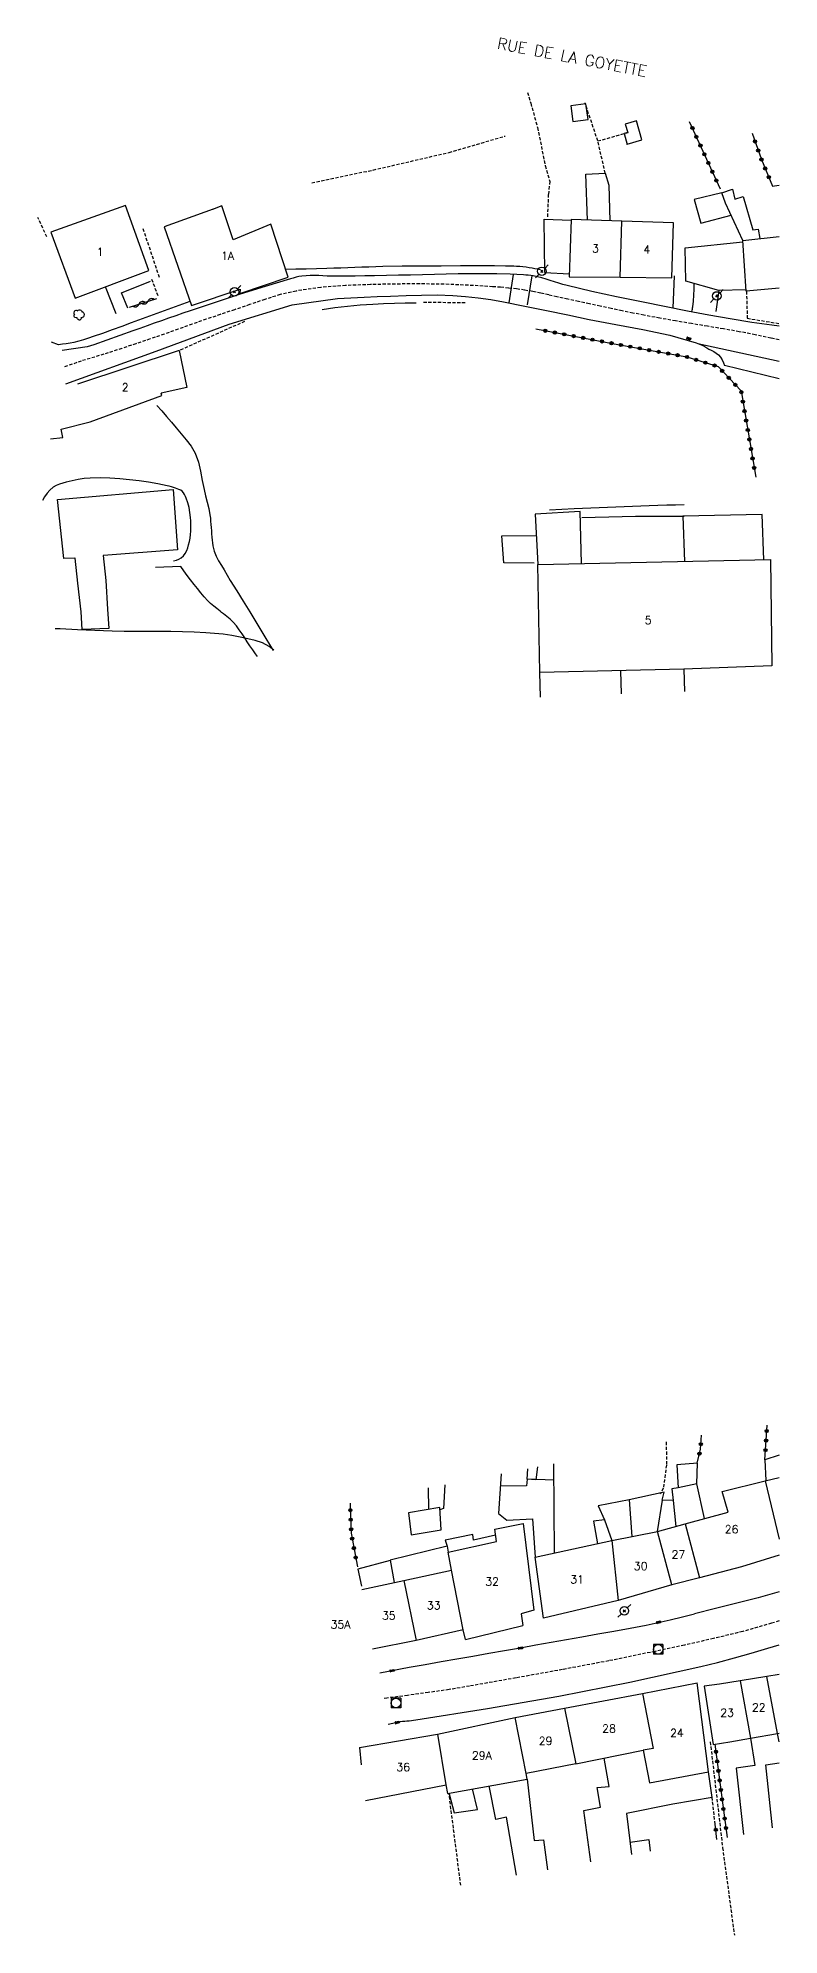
# Model space of a CAD drawing. Header units: millimetres. Extents: x 173000 to 174000, y 130000 to 131001.
# Drawn here: x 173884.3 to 174000, y 130000 to 130296.3 of the extents above; entities that cross this region are included whole.
import ezdxf
from ezdxf.enums import TextEntityAlignment as Align

# ---------------------------------------------------------------- set-up
doc = ezdxf.new("R2010")
doc.units = ezdxf.units.MM
doc.linetypes.add('DASHED', pattern=[0.75, 0.5, -0.25])
doc.layers.get('0').update_dxf_attribs({"linetype": 'CONTINUOUS'})
for name, color, linetype in [('W0001', 6, 'DASHED'), ('W0014', 7, 'CONTINUOUS'), ('W0017', 7, 'CONTINUOUS'), ('W0020', 2, 'CONTINUOUS'), ('W0070', 7, 'DASHED'), ('W0101', 7, 'CONTINUOUS'), ('W0104', 1, 'CONTINUOUS'), ('W0112', 1, 'DASHED'), ('W0211', 2, 'CONTINUOUS'), ('W0300', 7, 'CONTINUOUS'), ('W0310', 3, 'CONTINUOUS'), ('W0323', 7, 'CONTINUOUS'), ('W0401', 7, 'CONTINUOUS'), ('W0420', 7, 'CONTINUOUS'), ('W0473', 7, 'CONTINUOUS'), ('W0989', 7, 'CONTINUOUS'), ('W0991', 7, 'CONTINUOUS'), ('W1102', 7, 'CONTINUOUS')]:
    doc.layers.add(name, color=color, linetype=linetype)
doc.styles.get("Standard").update_dxf_attribs({"font": 'romans.shx', "width": 0.85})

# ---------------------------------------------------------------- blocks, each defined once
blk = doc.blocks.new('T473')
for p, q in [((-0.166667, 0.166667), (0.166667, -0.166667)), ((-0.166667, -0.166667), (0.166667, 0.166667)), ((0.500001, 0.500001), (1.000002, 1.000002)), ((-1.000002, -1.000002), (-0.500001, -0.500001))]:
    blk.add_line(p, q)
blk.add_ellipse((0, 0), major_axis=(0.471405, 0.471405), ratio=1, start_param=5.4977871438, end_param=11.780972451)
blk = doc.blocks.new('T401')
for p, q in [((-0.3, 0.3), (0, 0.3)), ((-0.3, -0.25), (-0.3, 0.3)), ((-0.3, 0.15), (0, 0.15)), ((-0.3, 0), (0, 0)), ((0, 0.3), (0, -0.25)), ((-0.3, -0.15), (0, -0.15)), ((-0.3, -0.25), (-0.3, -0.3)), ((-0.3, -0.3), (0, -0.3)), ((0, -0.3), (0, -0.25))]:
    blk.add_line(p, q)
blk = doc.blocks.new('T300')
for p, q in [((-0.8, 0.51), (-0.86, 0.34)), ((-0.86, 0.34), (-0.86, 0.17)), ((-0.86, 0.17), (-0.74, 0.06)), ((-0.69, 0.63), (-0.8, 0.51)), ((-0.8, -0.06), (-0.74, 0.06)), ((-0.74, 0.06), (-0.69, 0.11)), ((-0.57, 0.69), (-0.69, 0.63)), ((-0.46, 0.69), (-0.57, 0.69)), ((-0.29, 0.63), (-0.46, 0.69)), ((-0.29, 0.63), (-0.17, 0.74)), ((-0.23, 0.57), (-0.29, 0.63)), ((-0.17, 0.74), (-0.06, 0.8)), ((-0.06, 0.8), (0.06, 0.8)), ((0.06, 0.8), (0.23, 0.74)), ((0.23, 0.74), (0.34, 0.63)), ((0.34, 0.63), (0.4, 0.51)), ((0.46, 0.46), (0.34, 0.46)), ((0.4, 0.51), (0.4, 0.46)), ((0.57, 0.4), (0.46, 0.46)), ((0.57, 0.4), (0.69, 0.29)), ((0.69, 0.29), (0.74, 0.17)), ((0.74, 0.06), (0.69, -0.17)), ((0.74, 0.17), (0.74, 0.06)), ((-0.8, -0.17), (-0.8, -0.06)), ((-0.8, -0.23), (-0.8, -0.17)), ((-0.74, -0.34), (-0.8, -0.23)), ((-0.69, -0.4), (-0.74, -0.34)), ((-0.51, -0.46), (-0.69, -0.4)), ((-0.4, -0.46), (-0.51, -0.46)), ((-0.4, -0.46), (-0.34, -0.46)), ((-0.34, -0.46), (-0.34, -0.4)), ((-0.34, -0.51), (-0.34, -0.46)), ((-0.29, -0.63), (-0.34, -0.51)), ((-0.17, -0.74), (-0.29, -0.63)), ((-0.06, -0.8), (-0.17, -0.74)), ((0.06, -0.8), (-0.06, -0.8)), ((0.17, -0.74), (0.06, -0.8)), ((0.23, -0.69), (0.17, -0.74)), ((0.29, -0.46), (0.23, -0.46)), ((0.29, -0.63), (0.23, -0.69)), ((0.46, -0.4), (0.29, -0.46)), ((0.34, -0.51), (0.29, -0.63)), ((0.34, -0.51), (0.34, -0.46)), ((0.57, -0.34), (0.46, -0.4)), ((0.63, -0.29), (0.57, -0.34)), ((0.69, -0.17), (0.63, -0.29))]:
    blk.add_line(p, q)
blk = doc.blocks.new('T420')
for p, q in [((0.75, 0.75), (-0.75, 0.75)), ((-0.75, 0.75), (-0.75, -0.75)), ((0.75, 0.75), (0.75, -0.75)), ((0.75, -0.75), (-0.75, -0.75))]:
    blk.add_line(p, q)
blk.add_ellipse((0, 0), major_axis=(-0.53, 0.53), ratio=1, start_param=3.926991, end_param=10.210176)
blk = doc.blocks.new('t323o')
at = {"color": 0, "linetype": 'Continuous'}
for radius in [0.25, 0.15]:
    blk.add_circle((0, 0), radius, dxfattribs=at)
blk = doc.blocks.new('t310o')
at = {"color": 0, "linetype": 'Continuous'}
for centre, start, end in [((-0.5, 0.38), 216.8699, 323.1304), ((0.5, -0.37), 36.8699, 143.1303)]:
    blk.add_arc(centre, 0.625, start, end, dxfattribs=at)

msp = doc.modelspace()

# ---------------------------------------------------------------- linework, layer by layer
at = {"layer": 'W0001'}
for points in [[(174000, 130249.13), (173998.74, 130249.41), (173996.27, 130249.93), (173993.79, 130250.4), (173991.31, 130250.83), (173988.82, 130251.25), (173986.34, 130251.66), (173983.85, 130252.07), (173981.37, 130252.51), (173978.89, 130252.97), (173977.19, 130253.31), (173975.49, 130253.67), (173973.79, 130254.03), (173972.09, 130254.39), (173970.39, 130254.76), (173968.7, 130255.13), (173967, 130255.5), (173965.3, 130255.86), (173964.04, 130256.13), (173962.79, 130256.41), (173961.53, 130256.67), (173960.26, 130256.9), (173959.02, 130257.08), (173957.77, 130257.22), (173956.52, 130257.34), (173955.27, 130257.43), (173951.47, 130257.65), (173947.68, 130257.81), (173943.88, 130257.87), (173940.08, 130257.84), (173936.2, 130257.76), (173932.31, 130257.61), (173928.43, 130257.31), (173924.57, 130256.75), (173922.11, 130256.19), (173919.7, 130255.44), (173917.32, 130254.62), (173914.95, 130253.82), (173912.74, 130253.09), (173910.54, 130252.34), (173908.35, 130251.57), (173906.16, 130250.79), (173903.97, 130250.02), (173901.77, 130249.26), (173899.57, 130248.51), (173897.36, 130247.79), (173895.26, 130247.11), (173893.15, 130246.44), (173891.03, 130245.82), (173888.32, 130244.86)], [(174000, 130049.06), (173998.83, 130048.69), (173994.33, 130047.41), (173989.78, 130046.3), (173985.21, 130045.29), (173980.64, 130044.3), (173973.42, 130042.83), (173966.18, 130041.46), (173958.93, 130040.16), (173951.68, 130038.88), (173948.46, 130038.34), (173945.23, 130037.87), (173941.99, 130037.43), (173938.75, 130037.01), (173938.32, 130036.93)]]:
    msp.add_lwpolyline(points, dxfattribs=at)
at = {"layer": 'W0014'}
for points in [[(173922.91, 130260.17), (173924.53, 130260.2), (173926.15, 130260.24), (173927.77, 130260.27), (173929.39, 130260.32), (173930.48, 130260.35), (173931.58, 130260.39), (173932.67, 130260.43), (173933.76, 130260.47), (173934.86, 130260.51), (173935.95, 130260.55), (173937.04, 130260.58), (173938.14, 130260.61), (173941.17, 130260.66), (173944.19, 130260.69), (173947.22, 130260.71), (173950.25, 130260.73), (173952.01, 130260.73), (173953.78, 130260.73), (173955.54, 130260.72), (173957.3, 130260.7), (173957.73, 130260.7), (173958.15, 130260.69), (173958.58, 130260.68), (173959, 130260.65), (173959.5, 130260.62), (173959.99, 130260.57), (173960.49, 130260.51), (173960.99, 130260.44), (173961.43, 130260.37), (173961.87, 130260.28), (173962.32, 130260.2), (173962.75, 130260.1)], [(174000, 130251.24), (173998.86, 130251.4), (173995.73, 130251.86), (173992.38, 130252.4), (173989.04, 130253), (173985.71, 130253.63), (173982.38, 130254.28), (173978.51, 130255.05), (173974.63, 130255.85), (173970.77, 130256.69), (173966.92, 130257.6), (173966.25, 130257.78), (173965.59, 130257.98), (173964.93, 130258.19), (173964.27, 130258.4), (173963.61, 130258.61), (173962.94, 130258.81), (173962.27, 130258.98), (173961.59, 130259.13), (173961.22, 130259.19), (173960.84, 130259.23), (173960.47, 130259.25), (173960.09, 130259.27), (173958.01, 130259.36), (173955.92, 130259.41), (173953.84, 130259.42), (173951.75, 130259.42), (173949.89, 130259.41), (173948.03, 130259.38), (173946.17, 130259.35), (173944.3, 130259.3), (173942.44, 130259.25), (173940.58, 130259.21), (173938.72, 130259.16), (173936.85, 130259.13), (173935.33, 130259.1), (173933.8, 130259.08), (173932.27, 130259.07), (173930.75, 130259.06), (173930.09, 130259.06), (173929.43, 130259.09), (173928.77, 130259.12), (173928.11, 130259.15), (173927.45, 130259.16), (173926.79, 130259.17), (173926.13, 130259.14), (173925.46, 130259.08), (173925.02, 130259), (173924.58, 130258.9), (173924.15, 130258.77), (173923.72, 130258.64), (173919.77, 130257.48), (173915.84, 130256.24), (173911.93, 130254.95), (173908.02, 130253.65), (173906.9, 130253.27), (173905.78, 130252.89), (173904.66, 130252.5), (173903.54, 130252.1), (173902.43, 130251.71), (173901.31, 130251.31), (173900.2, 130250.92), (173899.08, 130250.53), (173897.05, 130249.8), (173895.03, 130249.05), (173893, 130248.34), (173891.97, 130248.03), (173891.97, 130248.03), (173888.04, 130247.47), (173888.04, 130247.47), (173888.04, 130247.47), (173888.04, 130247.47), (173888.04, 130247.47), (173888.04, 130247.47), (173888.04, 130247.47)], [(173908.01, 130255.13), (173905.72, 130254.28), (173903.43, 130253.44), (173901.13, 130252.6), (173898.84, 130251.76), (173897.35, 130251.22), (173895.86, 130250.67), (173894.37, 130250.14), (173892.88, 130249.63), (173892.14, 130249.39), (173891.4, 130249.15), (173890.65, 130248.92), (173889.89, 130248.73), (173889.29, 130248.61), (173888.69, 130248.52), (173888.08, 130248.44), (173887.47, 130248.37), (173887.47, 130248.37), (173887.47, 130248.37), (173886.41, 130248.78), (173886.41, 130248.78)], [(173914.14, 130251.59), (173923.96, 130254.58)], [(173923.96, 130254.58), (173931.06, 130255.59)], [(173931.06, 130255.59), (173933.13, 130255.71), (173935.19, 130255.81), (173937.26, 130255.89), (173939.32, 130255.95), (173941.75, 130256.03), (173944.18, 130256.11), (173946.61, 130256.13), (173949.04, 130256.05), (173951.03, 130255.9), (173953.02, 130255.69), (173955, 130255.41), (173956.96, 130255.06)], [(173956.96, 130255.06), (173960.31, 130254.39), (173963.66, 130253.71), (173967, 130253.02), (173970.34, 130252.32), (173974.53, 130251.51), (173978.75, 130250.76), (173982.96, 130249.88), (173987.08, 130248.66), (173987.59, 130248.46), (173988.09, 130248.22), (173988.57, 130247.96), (173989.04, 130247.69), (173989.42, 130247.49), (173989.81, 130247.29), (173990.19, 130247.06), (173990.52, 130246.77), (173990.84, 130246.4), (173991.11, 130245.99), (173991.33, 130245.56), (173991.49, 130245.1)], [(173902.71, 130247.37), (173914.14, 130251.59)], [(173888.6, 130242.25), (173902.71, 130247.37)], [(174000, 130053.6), (173996.74, 130052.69), (173993.43, 130051.83), (173990.1, 130051), (173986.78, 130050.17)], [(173937.66, 130040.94), (173937.66, 130040.94), (173937.66, 130040.94), (173942.25, 130041.84), (173942.25, 130041.84), (173944.73, 130042.27), (173947.21, 130042.71), (173949.7, 130043.14), (173952.18, 130043.57), (173954.66, 130044), (173957.15, 130044.44), (173959.63, 130044.88), (173962.02, 130045.3), (173964.42, 130045.73), (173966.81, 130046.16), (173969.2, 130046.59), (173971.71, 130047.04), (173974.22, 130047.47), (173976.74, 130047.93), (173979.24, 130048.42), (173981.13, 130048.82), (173983.02, 130049.25), (173984.9, 130049.7), (173986.78, 130050.17)], [(173943.27, 130033.62), (173954.46, 130035.36), (173965.6, 130037.32), (173976.7, 130039.51), (173987.76, 130041.93), (173990.4, 130042.57), (173993.03, 130043.28), (173995.64, 130044.03), (173998.25, 130044.79), (174000, 130045.3)], [(173938.98, 130032.92), (173938.98, 130032.92), (173938.98, 130032.92), (173938.98, 130032.92), (173938.98, 130032.92), (173938.98, 130032.92), (173938.98, 130032.92), (173938.98, 130032.92), (173938.98, 130032.92), (173940.17, 130033.2), (173940.52, 130033.27), (173940.86, 130033.33), (173941.21, 130033.38), (173941.55, 130033.41), (173941.9, 130033.43), (173942.24, 130033.46), (173942.59, 130033.5), (173942.93, 130033.55), (173943.27, 130033.62)]]:
    msp.add_lwpolyline(points, dxfattribs=at)
at = {"layer": 'W0017'}
for points in [[(173896.46, 130253.17), (173894.8, 130257.4)], [(173897.31, 130256.49), (173901.84, 130258.28)], [(173983.49, 130254.08), (173983.69, 130259.1)], [(173986.37, 130253.56), (173986.42, 130253.74), (173986.46, 130253.92), (173986.5, 130254.1), (173986.52, 130254.28), (173986.63, 130255.19), (173986.69, 130256.11), (173986.72, 130257.02), (173986.72, 130257.94)], [(173898.3, 130254.09), (173897.31, 130256.49)], [(173990.62, 130256.83), (173990.11, 130253.56)], [(173902.81, 130238.87), (173903.59, 130238.02), (173904.36, 130237.15), (173905.1, 130236.28), (173905.84, 130235.38), (173906.63, 130234.44), (173907.44, 130233.5), (173908.2, 130232.5), (173908.82, 130231.41), (173909.33, 130230.03), (173909.66, 130228.6), (173909.91, 130227.15), (173910.2, 130225.74), (173910.44, 130224.76), (173910.7, 130223.77), (173910.93, 130222.79), (173911.12, 130221.79), (173911.19, 130221.3), (173911.24, 130220.8), (173911.28, 130220.31), (173911.32, 130219.82), (173911.35, 130219.32), (173911.38, 130218.83), (173911.43, 130218.33), (173911.48, 130217.84), (173911.53, 130217.4), (173911.58, 130216.96), (173911.66, 130216.52), (173911.77, 130216.1), (173912.09, 130215.34), (173912.48, 130214.61), (173912.91, 130213.91), (173913.33, 130213.21), (173914.3, 130211.56), (173915.31, 130209.93), (173916.33, 130208.3), (173917.35, 130206.67), (173918.61, 130204.58), (173919.85, 130202.47), (173921.01, 130200.59)], [(173905.45, 130214.59), (173905.88, 130214.7), (173906.28, 130214.87), (173906.65, 130215.1), (173906.98, 130215.39), (173907.28, 130215.78), (173907.5, 130216.21), (173907.67, 130216.66), (173907.8, 130217.11), (173907.92, 130217.64), (173908.02, 130218.17), (173908.09, 130218.71), (173908.13, 130219.25), (173908.15, 130219.79), (173908.14, 130220.33), (173908.13, 130220.86), (173908.09, 130221.4), (173908, 130222.16), (173907.86, 130222.92), (173907.66, 130223.66), (173907.41, 130224.38), (173907.3, 130224.67), (173907.18, 130224.96), (173907.02, 130225.23), (173906.81, 130225.47), (173906.57, 130225.65), (173906.29, 130225.78), (173906.01, 130225.88), (173905.74, 130225.98), (173905.43, 130226.09), (173905.11, 130226.19), (173904.78, 130226.27), (173904.46, 130226.34), (173903, 130226.64), (173901.54, 130226.89), (173900.07, 130227.1), (173898.59, 130227.27), (173897.06, 130227.41), (173895.51, 130227.52), (173893.96, 130227.57), (173892.41, 130227.53), (173891.47, 130227.45), (173890.53, 130227.32), (173889.6, 130227.13), (173888.68, 130226.9), (173888.17, 130226.76), (173887.65, 130226.6), (173887.14, 130226.39), (173886.67, 130226.1), (173886.15, 130225.67), (173885.69, 130225.18), (173885.3, 130224.63), (173884.98, 130224.04)], [(173964.14, 130222.59), (173968.03, 130222.77), (173971.93, 130222.94), (173975.82, 130223.1), (173979.72, 130223.24), (173981.08, 130223.29), (173982.45, 130223.34), (173983.82, 130223.38), (173985.19, 130223.41)], [(173985.19, 130221.55), (173983.29, 130221.56), (173981.39, 130221.55), (173979.49, 130221.54), (173977.58, 130221.52), (173975.49, 130221.49), (173973.4, 130221.45), (173971.31, 130221.39), (173969.22, 130221.33)], [(173906.57, 130213.75), (173902.64, 130213.58)], [(173918.58, 130199.65), (173918.24, 130200.08), (173917.8, 130200.69), (173917.37, 130201.32), (173916.96, 130201.96), (173916.56, 130202.6), (173916.14, 130203.23), (173915.71, 130203.86), (173915.25, 130204.47), (173914.76, 130205.05), (173914.52, 130205.29), (173914.27, 130205.52), (173914.01, 130205.73), (173913.75, 130205.94), (173913.48, 130206.15), (173913.22, 130206.35), (173912.95, 130206.55), (173912.7, 130206.77), (173912.21, 130207.16), (173911.72, 130207.56), (173911.24, 130207.96), (173910.78, 130208.39), (173910.21, 130209), (173909.68, 130209.63), (173909.16, 130210.28), (173908.65, 130210.93), (173908.11, 130211.63), (173907.59, 130212.32), (173907.07, 130213.03), (173906.57, 130213.75)]]:
    msp.add_lwpolyline(points, dxfattribs=at)
at = {"layer": 'W0020'}
for points in [[(173958.47, 130259.32), (173957.81, 130254.89)], [(173960.7, 130254.6), (173961.47, 130259.1)], [(173987.34, 130248.54), (174000, 130245.81)], [(174000, 130243.04), (173991.49, 130245.1)]]:
    msp.add_lwpolyline(points, dxfattribs=at)
at = {"layer": 'W0070'}
msp.add_lwpolyline([(173989.26, 130030.17), (173991.18, 130013.64), (173993.02, 130000)], dxfattribs=at)
at = {"layer": 'W0101'}
msp.add_lwpolyline([(173886.28, 130265.94), (173890.09, 130255.64), (173901.6, 130259.95), (173897.92, 130270.1)], close=True, dxfattribs=at)
for points in [[(173911.61, 130269.52), (173903.97, 130266.76), (173908.24, 130254.48)], [(173923.33, 130258.89), (173920.62, 130267.17), (173914.73, 130264.73), (173913.01, 130270.06), (173911.51, 130269.49)], [(173975.46, 130267.66), (173967.53, 130267.9), (173967.24, 130258.98)], [(173983.28, 130258.81), (173983.52, 130267.42), (173975.46, 130267.66)], [(174000, 130257.19), (173994.84, 130256.71), (173994.33, 130264.65), (174000, 130265.26)], [(173908.24, 130254.48), (173915.87, 130257.04)], [(173915.8, 130256.34), (173923.33, 130258.89)], [(173915.87, 130257.04), (173915.8, 130256.34)], [(173967.24, 130258.98), (173975.17, 130258.9)], [(173975.17, 130258.9), (173983.28, 130258.81)], [(173906.32, 130247.45), (173890.42, 130242.21)], [(173906.32, 130247.45), (173907.53, 130241.68), (173903.51, 130240.78)], [(173892.44, 130236.3), (173903.63, 130240.45), (173903.51, 130240.78)], [(173888.16, 130233.86), (173887.91, 130235.16), (173892.44, 130236.3)], [(173886.23, 130233.69), (173888.16, 130233.86)], [(173887.32, 130224.18), (173905.39, 130225.76), (173906.04, 130216.31), (173894.48, 130215.46), (173894.47, 130215.46), (173894.85, 130211.55), (173895.12, 130207.05), (173895.13, 130207.05), (173895.33, 130204.05), (173891.2, 130203.91), (173891, 130206.67), (173890.52, 130211.15), (173890.06, 130215.03)], [(173890.06, 130215.03), (173890.05, 130215.03), (173888.3, 130214.96), (173887.32, 130224.18)], [(173962.66, 130197.15), (173962.32, 130214.06), (173998.64, 130214.81), (173998.86, 130198.19), (173985.14, 130197.7)], [(173985.14, 130197.7), (173962.66, 130197.15)], [(173985.32, 130064.2), (173992.05, 130066.06), (173991.1, 130069.26), (173997.83, 130070.94)], [(173997.83, 130070.94), (174000, 130071.48)], [(173948.87, 130056.98), (173948.34, 130059.81), (173955.87, 130061.46), (173955.61, 130063.4), (173960.04, 130064.27), (173961.71, 130050.72), (173959.73, 130050.14), (173959.97, 130048.35)], [(173974.89, 130052.23), (173963.19, 130049.49), (173961.93, 130058.99), (173973.88, 130061.6)], [(173973.88, 130061.6), (173981.02, 130063.01)], [(173981.02, 130063.01), (173985.32, 130064.2)], [(174000, 130059.35), (173994.16, 130057.51), (173987.59, 130055.8)], [(173941.43, 130055.37), (173948.87, 130056.98)], [(173987.59, 130055.8), (173983.26, 130054.68)], [(173934.84, 130053.95), (173941.43, 130055.37)], [(173983.26, 130054.68), (173983.25, 130054.67), (173974.89, 130052.23)], [(173950.69, 130047.67), (173943.31, 130046.01)], [(173951.03, 130046.15), (173950.69, 130047.67)], [(173951.03, 130046.15), (173959.97, 130048.35)], [(173943.31, 130046.01), (173936.49, 130044.66)], [(174000, 130040.67), (173998.11, 130040.37)], [(173966.51, 130035.41), (173978.65, 130037.73)], [(173978.65, 130037.73), (173987.23, 130039.37)], [(173978.79, 130028.88), (173979.76, 130023.76), (173988.97, 130025.48), (173987.23, 130039.37)], [(173993.94, 130039.69), (173990.72, 130039.17), (173988.32, 130038.85), (173989.72, 130029.77), (173992.29, 130030.18), (173995.52, 130030.74)], [(173998.11, 130040.37), (173993.94, 130039.69)], [(173958.79, 130033.99), (173966.51, 130035.41)], [(173946.67, 130031.38), (173958.79, 130033.99)], [(173934.47, 130029.3), (173946.67, 130031.38)], [(173934.47, 130029.3), (173934.75, 130026.59)], [(173968.29, 130026.75), (173978.79, 130028.88)], [(173995.52, 130030.74), (173999.75, 130031.48)], [(173999.75, 130031.48), (174000, 130031.52)], [(173968.29, 130026.75), (173960.52, 130025.23)], [(173935.41, 130021.01), (173948.02, 130023.45), (173947.99, 130023.47)], [(173947.99, 130023.47), (173948.22, 130022.1), (173960.69, 130024.37), (173960.52, 130025.23)]]:
    msp.add_lwpolyline(points, dxfattribs=at)
at = {"layer": 'W0104'}
for points in [[(173970.17, 130283.55), (173969.83, 130285.98), (173967.47, 130285.65), (173967.81, 130283.22), (173970.17, 130283.55)], [(173978.58, 130280.35), (173977.73, 130283.31), (173975.99, 130282.81), (173976.37, 130281.5), (173975.8, 130281.33), (173976.29, 130279.62), (173976.27, 130279.69), (173978.58, 130280.35)], [(173947.22, 130063.28), (173947.03, 130066.77), (173942.14, 130065.92), (173942.57, 130062.48)]]:
    msp.add_lwpolyline(points, close=True, dxfattribs=at)
for points in [[(173970.11, 130267.82), (173969.83, 130275), (173972.86, 130275.14), (173973.42, 130273.28), (173973.58, 130267.72)], [(173991.06, 130272.07), (173986.74, 130271.05), (173987.76, 130267.34), (173992.52, 130268.58)], [(173994.33, 130264.65), (173991.64, 130270.49), (173991.06, 130272.07), (173992.73, 130272.65), (173993.12, 130271.12), (173994.38, 130271.53), (173995.9, 130266.32), (173996.73, 130266.42), (173996.98, 130264.94)], [(173963.41, 130259.66), (173963.34, 130267.97), (173967.53, 130267.8)], [(173994.82, 130256.92), (173990.62, 130256.83), (173985.43, 130258.3), (173985.36, 130263.49), (173994.34, 130264.41)], [(173963.41, 130259.66), (173967.25, 130259.44)], [(173967.24, 130258.98), (173967.24, 130258.98)], [(173969.14, 130214.2), (173968.93, 130222.32), (173961.91, 130221.91), (173962.32, 130214.06)], [(173997.63, 130214.79), (173997.38, 130221.84), (173984.95, 130221.6), (173985.23, 130214.53)], [(173961.74, 130214.23), (173957.04, 130214.3), (173956.72, 130218.52), (173962.08, 130218.58)], [(173985.14, 130197.7), (173985.22, 130194.19)], [(173962.74, 130193.34), (173962.66, 130197.15)], [(173975.26, 130197.46), (173975.35, 130193.82)], [(173964.91, 130059.64), (173964.85, 130073.61)], [(173988.35, 130065.04), (173987.18, 130070.47), (173987.25, 130073.7), (173984.03, 130073.43), (173984.25, 130069.84), (173983.25, 130069.67), (173983.45, 130067.86), (173981.73, 130067.93), (173982.04, 130069.19), (173976.59, 130067.98), (173971.77, 130067.03), (173972.74, 130064.83), (173971.04, 130064.63), (173971.67, 130061.1)], [(174000, 130074.93), (173997.79, 130074.23), (173997.94, 130070.97)], [(173947.79, 130070.31), (173947.61, 130066.6), (173947.05, 130066.42)], [(173956.59, 130072.02), (173956.21, 130065.82), (173957.5, 130064.8), (173961.49, 130065.02), (173961.93, 130058.99)], [(173964.86, 130071.06), (173960.65, 130071.18), (173960.57, 130070.13), (173956.48, 130070.11)], [(173962.27, 130073.11), (173962, 130071.1), (173960.65, 130071.18), (173960.67, 130071.18), (173960.76, 130072.82)], [(173987.18, 130070.47), (173984.25, 130069.84)], [(173945.33, 130066.47), (173945.27, 130069.82)], [(173976.59, 130067.98), (173977.02, 130062.22)], [(173981.73, 130067.93), (173980.97, 130063)], [(173983.45, 130067.86), (173983.89, 130063.8)], [(173972.74, 130064.83), (173973.88, 130061.6)], [(173955.74, 130062.47), (173952.26, 130061.68), (173952.17, 130062.55), (173947.88, 130061.65), (173948.19, 130060.71), (173939.25, 130058.55), (173939.92, 130055.04)], [(173939.27, 130058.48), (173934.21, 130057.12), (173934.21, 130057.12)], [(173948.19, 130060.71), (173948.34, 130059.81)], [(173934.21, 130057.12), (173934.78, 130054.51)], [(173946.67, 130031.38), (173946.67, 130031.38)], [(173995.52, 130030.74), (173996.23, 130026.47), (173993.31, 130026.04), (173994.47, 130015.69)], [(174000, 130030.15), (173999.75, 130031.48)], [(173970.59, 130011.41), (173969.49, 130019.45), (173972.12, 130019.97), (173971.6, 130023.05), (173973.45, 130023.22), (173972.7, 130027.65)], [(173998.99, 130016.72), (173997.96, 130026.59), (174000, 130026.91)], [(173958.99, 130009.34), (173957.42, 130018.4), (173955.77, 130018.04), (173954.75, 130023.29)], [(173960.69, 130024.37), (173961.76, 130014.75), (173963.24, 130014.87), (173963.82, 130010.2)], [(173989.55, 130021.5), (173988.97, 130025.48)], [(173948.47, 130022.03), (173949.26, 130019.08), (173952.89, 130019.61), (173952.15, 130022.81)], [(173989.55, 130021.5), (173983.41, 130020.45), (173976.16, 130018.99), (173976.98, 130012.56)], [(173976.73, 130014.49), (173979.64, 130014.9), (173979.89, 130013.08)]]:
    msp.add_lwpolyline(points, dxfattribs=at)
at = {"layer": 'W0112'}
for points in [[(173960.71, 130287.77), (173961.23, 130286.07), (173962.29, 130282.27), (173963.48, 130276.33), (173964.18, 130273.86), (173963.97, 130271.85), (173963.82, 130268.14)], [(173971.7, 130280.18), (173969.7, 130286.13)], [(173927.04, 130273.64), (173936.59, 130275.65), (173948.46, 130278.39), (173957.23, 130280.96)], [(173972.86, 130275.14), (173971.7, 130280.18), (173976.42, 130281.52)], [(173885.65, 130265.19), (173884.27, 130268.23)], [(173903.25, 130258.86), (173900.7, 130266.49)], [(173903.03, 130255.98), (173902.06, 130258.6)], [(173950.98, 130254.89), (173944.41, 130254.98)], [(173994.91, 130256.71), (173995.03, 130252.49)], [(173916.55, 130252), (173906.32, 130247.45)], [(173995.03, 130252.49), (174000, 130251.68)], [(173982.39, 130077.01), (173982.41, 130073.4), (173981.92, 130069.77), (173981.46, 130068.9)], [(173950.29, 130007.78), (173948.47, 130022.03)], [(173990.03, 130017.31), (173989.55, 130021.5)]]:
    msp.add_lwpolyline(points, dxfattribs=at)
at = {"layer": 'W0211'}
msp.add_lwpolyline([(173928.66, 130253.89), (173930.63, 130254.16), (173932.6, 130254.38), (173934.58, 130254.57), (173936.56, 130254.72), (173938.25, 130254.81), (173939.94, 130254.87), (173941.63, 130254.9), (173943.32, 130254.89)], dxfattribs=at)
at = {"layer": 'W0300'}
msp.add_lwpolyline([(173921.13, 130200.64), (173920.38, 130201.22), (173919.31, 130201.79), (173918.17, 130202.17), (173917.02, 130202.45), (173915.87, 130202.7), (173914.54, 130202.95), (173913.19, 130203.14), (173911.84, 130203.27), (173910.49, 130203.37), (173908.67, 130203.48), (173906.84, 130203.54), (173905.01, 130203.57), (173903.18, 130203.58), (173901.36, 130203.58), (173899.53, 130203.58), (173897.71, 130203.6), (173895.88, 130203.64), (173893.17, 130203.74), (173890.46, 130203.85), (173887.76, 130203.98), (173886.97, 130204.02)], dxfattribs=at)
at = {"layer": 'W0310'}
msp.add_lwpolyline([(173898.59, 130254.23), (173902.86, 130255.59)], dxfattribs=at)
at = {"layer": 'W0323'}
for points in [[(173990.84, 130272.65), (173986.03, 130283.16)], [(173995.79, 130281.38), (173997.26, 130277.28), (173998.98, 130273.13)], [(173998.95, 130273.13), (174000, 130273.29)], [(173962.03, 130250.82), (173974.26, 130248.52), (173985.58, 130246.46), (173990.47, 130244.95), (173994.06, 130241.17), (173996.36, 130227.68)], [(173997.79, 130074.23), (173998.12, 130079.65)], [(173987.23, 130073.72), (173987.74, 130075.9), (173987.88, 130078.08)], [(173933, 130067.45), (173933.19, 130062.74), (173933.17, 130062.74), (173934.16, 130057.49)], [(173989.99, 130029.81), (173989.99, 130029.81), (173991.21, 130020.31), (173991.92, 130015.23)], [(173990.29, 130014.94), (173990.03, 130017.31)]]:
    msp.add_lwpolyline(points, dxfattribs=at)
at = {"layer": 'W1102'}
for points in [[(173975.17, 130258.9), (173975.46, 130267.66)], [(173997.83, 130070.94), (174000, 130061.84)], [(173973.88, 130061.6), (173974.89, 130052.23)], [(173983.26, 130054.68), (173981.02, 130063.01)], [(173985.32, 130064.2), (173987.59, 130055.8)], [(173950.69, 130047.67), (173948.87, 130056.98)], [(173941.43, 130055.37), (173943.31, 130046.01)], [(173978.65, 130037.73), (173980.35, 130029.15), (173978.79, 130028.88)], [(173993.94, 130039.69), (173995.52, 130030.74)], [(173999.75, 130031.48), (173998.11, 130040.38)], [(173966.51, 130035.41), (173968.29, 130026.75)], [(173960.52, 130025.23), (173958.79, 130033.99)], [(173946.67, 130031.38), (173947.99, 130023.47)]]:
    msp.add_lwpolyline(points, dxfattribs=at)

# ---------------------------------------------------------------- block references
at = {"layer": 'W0300'}
msp.add_blockref('T300', (173890.74, 130253.02), dxfattribs=at)
at = {"layer": 'W0310', "rotation": 17.65012477559305}
for p in [(173900.02, 130254.69), (173901.45, 130255.14)]:
    msp.add_blockref('t310o', p, dxfattribs=at)
at = {"layer": 'W0323'}
for p, rotation in [((173986.47, 130282.2), 114.5972528656715), ((173987.09, 130280.83), 114.5972528656715), ((173987.72, 130279.47), 114.5972528656715), ((173988.34, 130278.1), 114.5972528656715), ((173996.24, 130280.11), 289.7347396945306), ((173996.75, 130278.7), 289.7347396945306), ((173988.96, 130276.74), 114.5972528656715), ((173989.59, 130275.38), 114.5972528656715), ((173997.25, 130277.29), 289.7347396945306), ((173997.83, 130275.9), 292.548453957653), ((173998.4, 130274.52), 292.548453957653), ((173990.21, 130274.01), 114.5972528656715), ((173963.5, 130250.54), 349.3460990124905), ((173964.98, 130250.26), 349.3460990124905), ((173966.45, 130249.99), 349.3460990124905), ((173967.92, 130249.71), 349.3460990124905), ((173969.4, 130249.43), 349.3460990124905), ((173970.87, 130249.15), 349.3460990124905), ((173972.35, 130248.88), 349.3460990124905), ((173973.82, 130248.6), 349.3460990124905), ((173975.3, 130248.33), 349.6843573290307), ((173976.77, 130248.06), 349.6843573290307), ((173978.25, 130247.79), 349.6843573290307), ((173979.72, 130247.52), 349.6843573290307), ((173981.2, 130247.25), 349.6843573290307), ((173982.68, 130246.98), 349.6843573290307), ((173984.15, 130246.72), 349.6843573290307), ((173985.63, 130246.44), 342.9371417673084), ((173987.06, 130246), 342.9371417673084), ((173988.49, 130245.56), 342.9371417673084), ((173989.93, 130245.12), 342.9371417673084), ((173991.11, 130244.28), 313.4925652639126), ((173992.15, 130243.19), 313.4925652639126), ((173993.18, 130242.1), 313.4925652639126), ((173994.1, 130240.96), 279.6790336656979), ((173994.35, 130239.48), 279.6790336656979), ((173994.6, 130238), 279.6790336656979), ((173994.85, 130236.52), 279.6790336656979), ((173995.11, 130235.04), 279.6790336656979), ((173995.36, 130233.57), 279.6790336656979), ((173995.61, 130232.09), 279.6790336656979), ((173995.86, 130230.61), 279.6790336656979), ((173996.11, 130229.13), 279.6790336656979), ((173987.79, 130076.66), 86.25701153282056), ((173997.98, 130077.22), 86.48345298131095), ((173998.07, 130078.72), 86.48345298131095), ((173987.57, 130075.18), 76.86597271079896), ((173997.88, 130075.73), 86.48345298131095), ((173933.05, 130066.36), 272.3532967184067), ((173933.11, 130064.87), 272.3532967184067), ((173933.17, 130063.37), 272.3532967184067), ((173933.33, 130061.91), 280.69934487675), ((173933.61, 130060.43), 280.69934487675), ((173933.88, 130058.96), 280.69934487675), ((173990.15, 130028.62), 277.3044351260293), ((173990.34, 130027.13), 277.3044351260293), ((173990.53, 130025.64), 277.3044351260293), ((173990.72, 130024.15), 277.3044351260293), ((173990.91, 130022.66), 277.3044351260293), ((173991.1, 130021.18), 277.3044351260293), ((173991.3, 130019.69), 277.8879461247209), ((173991.5, 130018.2), 277.8879461247209), ((173991.71, 130016.72), 277.8879461247209), ((173990.13, 130016.43), 96.19067530476036)]:
    msp.add_blockref('t323o', p, dxfattribs=dict(at, rotation=rotation))
at = {"layer": 'W0401'}
for p, rotation in [((173985.85, 130249.19), 252.4279220065058), ((173981.21, 130048.69), 282.3976787636871), ((173959.62, 130044.67), 280.0446581040502), ((173939.58, 130041.14), 280.129741770541), ((173940.39, 130033.06), 281.4659385080598)]:
    msp.add_blockref('T401', p, dxfattribs=dict(at, rotation=rotation))
at = {"layer": 'W0420'}
for p in [(173981.12, 130044.62), (173940.17, 130036.24)]:
    msp.add_blockref('T420', p, dxfattribs=at)
at = {"layer": 'W0473'}
for p in [(173962.97, 130259.83), (173914.97, 130256.63), (173990.28, 130255.98), (173975.84, 130050.63)]:
    msp.add_blockref('T473', p, dxfattribs=at)

# ---------------------------------------------------------------- texts
at = {"layer": 'W0989'}
msp.add_text('RUE DE LA GOYETTE ', height=1.75, rotation=349.2522, dxfattribs=at).set_placement((173955.88, 130294.61))
at = {"layer": 'W0991'}
for s, p in [('1', (173893.98, 130262.87)), ('1A', (173913.88, 130262.27)), ('3', (173971.35, 130263.4)), ('4', (173979.36, 130263.24)), ('2', (173897.9, 130241.71)), ('5', (173979.57, 130205.35)), ('26', (173992.59, 130063.37)), ('27', (173984.29, 130059.44)), ('32', (173955.19, 130055.21)), ('31', (173968.46, 130055.55)), ('30', (173978.39, 130057.62)), ('35', (173939.06, 130049.9)), ('33', (173946.07, 130051.49)), ('35A', (173931.52, 130048.51)), ('23', (173991.89, 130034.73)), ('22', (173996.84, 130035.56)), ('28', (173973.45, 130032.24)), ('24', (173984.04, 130031.56)), ('29', (173963.54, 130030.32)), ('36', (173941.31, 130026.23)), ('29A', (173953.59, 130028.04))]:
    msp.add_text(s, height=1.25, dxfattribs=at).set_placement(p, align=Align.MIDDLE_CENTER)

doc.saveas('drawing.dxf')
